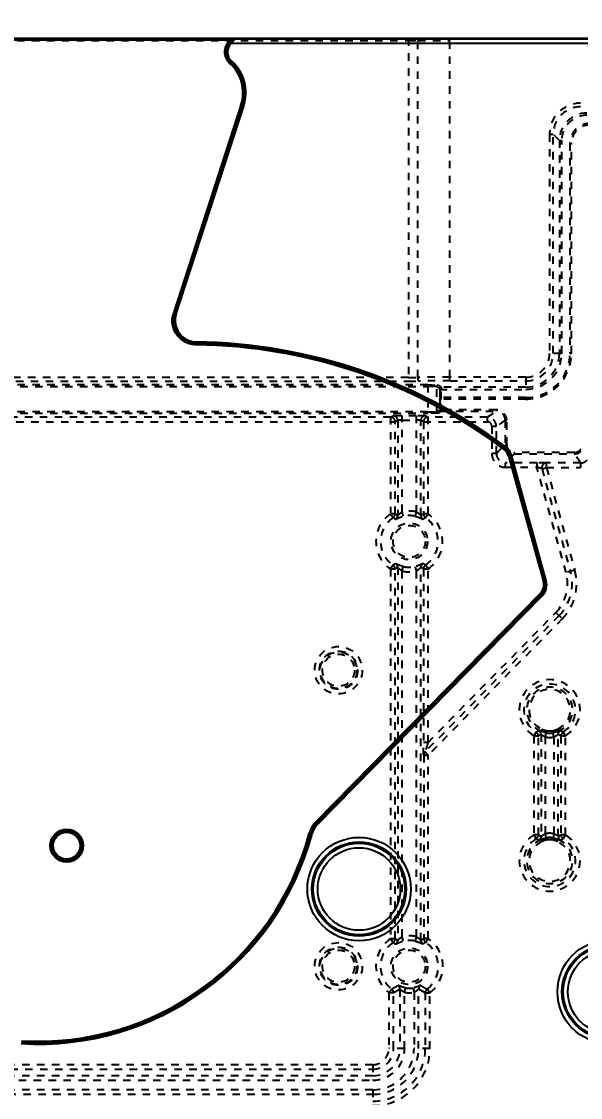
# Model space of a CAD drawing. Header units: millimetres. Extents: x -1265 to 1982, y -12197 to 1934.
# Drawn here: x 39.8 to 162.2, y 52 to 287.5 of the extents above; entities that cross this region are included whole.
import ezdxf

# ---------------------------------------------------------------- set-up
doc = ezdxf.new("R2010")
doc.units = ezdxf.units.MM
doc.header["$LTSCALE"] = 16.335
doc.header["$PDMODE"] = 3
doc.header["$PDSIZE"] = 0.3125
doc.linetypes.add('HIDDEN', pattern=[0.2, 0.1, -0.1])
doc.layers.get('0').update_dxf_attribs({"linetype": 'CONTINUOUS'})
doc.layers.get('Defpoints').update_dxf_attribs({"linetype": 'CONTINUOUS'})
doc.layers.add('DEFAULT_2', color=8, linetype='HIDDEN')
doc.styles.get("Standard").update_dxf_attribs({"font": 'txt', "width": 0.8})
doc.dimstyles.new('11', dxfattribs={"dimtxt": 8, "dimasz": 8, "dimexe": 0, "dimexo": 0, "dimgap": 0, "dimtad": 0, "dimdsep": 46, "dimtxsty": 'Standard', "dimcen": 0, "dimclrd": 4, "dimclre": 4, "dimclrt": 6, "dimazin": 0, "dimtp": 0.01, "dimtm": 0.01, "dimtfac": 1, "dimtofl": 0, "dimtmove": 0, "dimatfit": 3, "dimfxl": 0, "dimtolj": 1, "dimarcsym": 0})

# ---------------------------------------------------------------- blocks, each defined once
blk = doc.blocks.new('*D30')
at = {"color": 4, "lineweight": -2}
for p, q in [((-119.32, 272.03), (-119.32, 312.4)), ((-111.32, 312.4), (-23.03, 312.4)), ((292.68, 312.4), (-7.03, 312.4)), ((300.68, 239.95), (300.68, 312.4))]:
    blk.add_line(p, q, dxfattribs=at)
at = {"color": 4}
for points in [[(-111.32, 313.73), (-111.32, 311.06), (-119.32, 312.4)], [(292.68, 313.73), (292.68, 311.06), (300.68, 312.4)]]:
    blk.add_solid(points, dxfattribs=at)
at = {"layer": 'Defpoints', "color": 0}
for p in [(-119.32, 312.4), (-119.32, 272.03), (300.68, 239.95)]:
    blk.add_point(p, dxfattribs=at)
at = {"color": 6, "insert": (-15.03, 312.4), "char_height": 8, "attachment_point": 5}
blk.add_mtext('\\A1;420', dxfattribs=at)
blk = doc.blocks.new('*D91')
at = {"color": 4, "lineweight": -2}
for p, q in [((177.51, 267.5), (321.14, 267.5)), ((321.14, 259.5), (321.14, 178.35)), ((321.14, -109.45), (321.14, 146.35)), ((107.13, -117.45), (321.14, -117.45))]:
    blk.add_line(p, q, dxfattribs=at)
at = {"color": 4}
for points in [[(319.8, 259.5), (322.47, 259.5), (321.14, 267.5)], [(319.8, -109.45), (322.47, -109.45), (321.14, -117.45)]]:
    blk.add_solid(points, dxfattribs=at)
at = {"layer": 'Defpoints', "color": 0}
for p in [(177.51, 267.5), (321.14, 267.5), (107.13, -117.45)]:
    blk.add_point(p, dxfattribs=at)
at = {"color": 6, "insert": (321.14, 162.35), "char_height": 8, "attachment_point": 5, "rotation": 90}
blk.add_mtext('\\A1;384.95', dxfattribs=at)
blk = doc.blocks.new('*D92')
at = {"color": 4, "lineweight": -2}
for p, q in [((-114.64, 106.79), (-114.64, 300.34)), ((-106.64, 300.34), (19.43, 300.34)), ((287.99, 300.34), (48.23, 300.34)), ((295.99, 106.1), (295.99, 300.34))]:
    blk.add_line(p, q, dxfattribs=at)
at = {"color": 4}
for points in [[(-106.64, 301.67), (-106.64, 299.01), (-114.64, 300.34)], [(287.99, 301.67), (287.99, 299.01), (295.99, 300.34)]]:
    blk.add_solid(points, dxfattribs=at)
at = {"layer": 'Defpoints', "color": 0}
for p in [(-114.64, 300.34), (-114.64, 106.79), (295.99, 106.1)]:
    blk.add_point(p, dxfattribs=at)
at = {"color": 6, "insert": (33.83, 300.34), "char_height": 8, "attachment_point": 5}
blk.add_mtext('\\A1;410.63', dxfattribs=at)

msp = doc.modelspace()

# ---------------------------------------------------------------- linework, layer by layer
at = {"color": 7, "linetype": 'Continuous'}
for p, q in [((-112.325, 283.87), (293.68, 283.87)), ((-48.578, 283.765), (85.514, 283.765)), ((85.514, 283.465), (-48.578, 283.465)), ((85.655, 282.739), (85.443, 282.95)), ((85.514, 283.465), (85.514, 283.765)), ((293.548, 282.739), (85.655, 282.739)), ((86.705, 283.727), (86.689, 283.738)), ((86.781, 283.749), (86.781, 283.739)), ((86.781, 283.739), (293.548, 283.739)), ((85.345, 278.416), (85.77, 278.893)), ((87.829, 269.226), (73.032, 223.686)), ((88.114, 269.133), (73.317, 223.591)), ((73.37, 223.63), (88.151, 269.121)), ((73.656, 223.539), (88.436, 269.029)), ((88.436, 269.029), (87.829, 269.226)), ((73.031, 223.684), (73.317, 223.591)), ((73.317, 223.591), (73.37, 223.63)), ((73.37, 223.63), (73.655, 223.537)), ((78.011, 217.051), (78.007, 216.751)), ((78.011, 217.051), (78.062, 217.089)), ((78.066, 217.389), (78.062, 217.089)), ((145.428, 193.855), (145.811, 194.366)), ((147.03, 192.581), (146.415, 192.41)), ((146.415, 192.41), (154.038, 164.92)), ((146.703, 192.49), (154.327, 165)), ((154.371, 164.989), (146.741, 192.501)), ((154.66, 165.069), (147.03, 192.581)), ((154.038, 164.92), (154.327, 165)), ((154.327, 165), (154.371, 164.989)), ((154.371, 164.989), (154.66, 165.069)), ((153.363, 162.307), (104.108, 112.185)), ((153.577, 162.097), (104.325, 111.979)), ((104.353, 111.951), (153.62, 162.086)), ((104.57, 111.745), (153.834, 161.876)), ((153.577, 162.097), (153.363, 162.307)), ((153.577, 162.097), (153.62, 162.086)), ((153.834, 161.876), (153.62, 162.086)), ((104.108, 112.185), (104.57, 111.745)), ((103.059, 109.768), (102.77, 109.845)), ((103.095, 109.748), (103.059, 109.768)), ((103.384, 109.671), (103.095, 109.748))]:
    msp.add_line(p, q, dxfattribs=at)
for centre, radius in [((49.677, 107.12), 3.599), ((49.677, 107.12), 3.299), ((49.677, 107.12), 3.26), ((49.677, 107.12), 2.96), ((113.677, 97.62), 11.315), ((113.677, 97.62), 10.316), ((113.677, 97.62), 10.034), ((113.677, 97.62), 9.034), ((168.427, 75.12), 11.315), ((168.427, 75.12), 10.316), ((168.427, 75.12), 10.034), ((168.427, 75.12), 9.034)]:
    msp.add_circle(centre, radius, dxfattribs=at)
for centre, radius, start, end in [((87.535, 280.87), 3.29, 127.91989, 228.25018), ((87.535, 280.87), 2.99, 106.44773, 228.25018), ((87.535, 280.87), 2.951, 135.17584, 228.25018), ((87.535, 280.87), 2.651, 135.17584, 228.25018), ((87.656, 280.75), 3.121, 127.37734, 135.17067), ((85.512, 218.679), 65.086, 89.83512, 89.9981), ((85.484, 209.968), 73.798, 89.48772, 89.83348), ((86.79, 283.437), 0.301, 90.0938, 106.21655), ((79.545, 271.918), 8.71, 342, 48.25018), ((79.545, 271.918), 9.01, 342, 48.25018), ((79.545, 271.918), 9.049, 342, 48.25018), ((79.545, 271.918), 9.349, 342, 48.25018), ((78.066, 222.045), 4.994, 161.96179, 269.3733), ((78.121, 222.084), 4.996, 161.98034, 269.32935), ((78.12, 222.084), 4.695, 161.94599, 269.34335), ((76.677, 102.12), 114.638, 53.15001, 89.33509), ((76.677, 102.12), 114.938, 53.15001, 89.33509), ((76.677, 102.12), 114.977, 53.15001, 89.30968), ((76.677, 102.12), 115.277, 53.15001, 89.30968), ((143.803, 191.686), 2.71, 15.5, 53.15001), ((143.803, 191.686), 3.01, 15.5, 53.15001), ((143.803, 191.686), 3.049, 15.5, 53.15001), ((143.803, 191.686), 3.349, 15.5, 53.15001), ((151.438, 164.199), 2.698, 315.49641, 15.50359), ((151.439, 164.199), 2.998, 315.49476, 15.50524), ((151.483, 164.187), 2.997, 315.49223, 15.50777), ((151.483, 164.187), 3.297, 315.49198, 15.50802), ((107.921, 108.452), 4.997, 135.49988, 164.96959), ((107.921, 108.452), 4.697, 135.49965, 164.96977), ((43.398, 125.778), 62.111, 266.61856, 344.96947), ((43.398, 125.778), 61.811, 266.62229, 344.97388), ((43.398, 125.778), 61.772, 266.62229, 344.97388), ((43.398, 125.778), 61.472, 266.62602, 344.9783)]:
    msp.add_arc(centre, radius, start, end, dxfattribs=at)
for points, knots in [([(85.514, 283.465), (85.609, 283.494), (85.985, 283.602), (86.368, 283.694), (86.658, 283.734)], [0, 0, 0, 0, 0.2528651, 1, 1, 1, 1]), ([(86.012, 283.173), (85.98, 283.14), (85.852, 283.003), (85.736, 282.855), (85.655, 282.739)], [0, 0, 0, 0, 0.2438812, 1, 1, 1, 1]), ([(86.705, 283.727), (86.709, 283.724), (86.678, 283.717), (86.661, 283.707), (86.608, 283.69), (86.534, 283.661), (86.427, 283.619), (86.297, 283.56), (86.162, 283.491), (85.979, 283.386), (85.847, 283.296), (85.761, 283.23)], [0, 0, 0, 0, 0.0118469, 0.0454418, 0.0930229, 0.1488424, 0.2748124, 0.4103693, 0.5523809, 0.6986522, 1, 1, 1, 1]), ([(86.789, 283.739), (86.791, 283.737), (86.773, 283.729), (86.759, 283.719), (86.722, 283.701), (86.664, 283.669), (86.578, 283.622), (86.47, 283.554), (86.355, 283.475), (86.198, 283.352), (86.085, 283.247), (86.012, 283.173)], [0, 0, 0, 0, 0.0092219, 0.0358612, 0.0762248, 0.126209, 0.2448102, 0.3790234, 0.5235881, 0.6760852, 1, 1, 1, 1]), ([(86.781, 283.749), (86.775, 283.754), (86.744, 283.749), (86.692, 283.756), (86.616, 283.756), (86.498, 283.759), (86.339, 283.76), (86.21, 283.762), (86.144, 283.762)], [0, 0, 0, 0, 0.0373413, 0.1310856, 0.2554291, 0.3931231, 0.6886639, 1, 1, 1, 1]), ([(86.658, 283.734), (86.662, 283.735), (86.672, 283.736), (86.683, 283.739), (86.689, 283.738)], [0, 0, 0, 0, 0.3942606, 1, 1, 1, 1]), ([(78.007, 216.751), (77.595, 216.759), (76.768, 216.863), (75.217, 217.448), (73.602, 218.843), (72.798, 220.819), (72.742, 222.475), (72.907, 223.293), (73.032, 223.686)], [0, 0, 0, 0, 0.1253895, 0.2508449, 0.4999996, 0.7491553, 0.8746092, 1, 1, 1, 1]), ([(104.108, 112.185), (103.79, 111.862), (103.238, 111.13), (102.887, 110.283), (102.77, 109.845)], [0, 0, 0, 0, 0.4999994, 1, 1, 1, 1])]:
    msp.add_open_spline(points, degree=3, knots=knots, dxfattribs=at)
at = {"layer": 'DEFAULT_2', "color": 8, "linetype": 'HIDDEN'}
for p, q in [((124.498, 283.839), (-59.209, 283.839)), ((-59.209, 283.339), (124.498, 283.339)), ((124.498, 283.839), (124.498, 208.827)), ((126.472, 283.844), (131.204, 283.87)), ((126.576, 283.344), (133.548, 283.383)), ((126.576, 209.631), (126.576, 283.344)), ((133.548, 209.657), (133.548, 283.383)), ((155.391, 262.857), (155.391, 214.87)), ((155.391, 262.857), (156.191, 262.857)), ((156.191, 214.87), (156.191, 262.857)), ((157.548, 261.501), (156.191, 262.857)), ((157.548, 261.501), (157.548, 214.87)), ((157.548, 261.501), (158.047, 261.501)), ((158.047, 214.87), (158.047, 261.501)), ((159.861, 260.887), (159.861, 214.885)), ((159.861, 260.887), (160.161, 260.887)), ((160.161, 214.885), (160.161, 260.887)), ((160.177, 260.871), (160.161, 260.887)), ((158.047, 214.87), (155.391, 214.87)), ((160.161, 214.885), (159.861, 214.885)), ((160.161, 214.885), (160.177, 214.869)), ((124.498, 209.627), (11.612, 209.627)), ((133.548, 209.657), (126.576, 209.631)), ((150.178, 209.657), (133.548, 209.657)), ((150.177, 209.656), (150.177, 207)), ((128.729, 207.963), (-81.375, 207.963)), ((-81.375, 207.663), (128.729, 207.663)), ((12.412, 208.827), (124.498, 208.827)), ((133.632, 208.857), (126.742, 208.831)), ((128.729, 207.963), (128.729, 201.778)), ((130.728, 202.117), (130.728, 207.623)), ((131.364, 207.2), (130.728, 207.623)), ((131.028, 207.923), (131.663, 207.5)), ((150.177, 207.5), (131.663, 207.5)), ((133.632, 208.857), (150.177, 208.857)), ((131.369, 205.186), (131.337, 205.165)), ((131.337, 205.165), (131.337, 202.523)), ((131.369, 207), (131.369, 205.186)), ((131.369, 207), (150.177, 207)), ((150.163, 205.186), (131.369, 205.186)), ((131.669, 204.886), (131.669, 207)), ((150.163, 205.186), (150.163, 204.886)), ((131.637, 202.223), (131.637, 204.87)), ((150.178, 204.87), (131.637, 204.87)), ((131.669, 204.886), (131.645, 204.87)), ((150.163, 204.886), (150.179, 204.87)), ((120.572, 200.917), (-108.37, 200.917)), ((128.729, 202.078), (-81.375, 202.078)), ((-81.375, 201.778), (128.729, 201.778)), ((120.572, 200.917), (121.144, 201.203)), ((120.572, 200.917), (120.572, 179.747)), ((122.143, 200.203), (121.572, 199.917)), ((122.143, 200.203), (122.143, 179.436)), ((123.143, 180.193), (123.143, 201.237)), ((126.212, 201.237), (123.143, 201.237)), ((123.143, 200.237), (126.211, 200.237)), ((126.211, 201.237), (126.211, 180.193)), ((127.211, 179.436), (127.211, 200.203)), ((127.783, 199.917), (127.211, 200.203)), ((128.21, 201.203), (128.782, 200.917)), ((128.782, 179.747), (128.782, 200.917)), ((141.748, 200.917), (128.782, 200.917)), ((130.728, 202.117), (131.337, 202.523)), ((131.637, 202.223), (131.028, 201.817)), ((143.707, 202.523), (131.337, 202.523)), ((131.637, 202.223), (143.707, 202.223)), ((141.748, 200.917), (143.707, 202.223)), ((141.748, 200.917), (141.748, 199.917)), ((143.707, 202.523), (143.707, 202.223)), ((145.707, 200.224), (143.747, 198.918)), ((145.707, 200.224), (145.707, 194.899)), ((145.707, 200.224), (146.007, 200.224)), ((146.007, 194.899), (146.007, 200.224)), ((-108.37, 199.917), (121.572, 199.917)), ((121.572, 179.747), (121.572, 199.917)), ((127.783, 199.917), (127.783, 179.747)), ((127.783, 199.917), (141.748, 199.917)), ((142.748, 198.918), (142.748, 192.94)), ((142.748, 198.918), (143.747, 198.918)), ((143.747, 192.94), (143.747, 198.918)), ((143.747, 192.94), (145.707, 194.899)), ((146.007, 194.899), (145.707, 194.899)), ((147.706, 192.9), (147.706, 193.2)), ((160.825, 193.2), (147.706, 193.2)), ((160.825, 193.2), (160.825, 192.9)), ((143.747, 192.94), (142.748, 192.94)), ((147.706, 192.9), (145.746, 190.94)), ((145.746, 189.941), (145.746, 190.94)), ((152.624, 190.94), (145.746, 190.94)), ((147.706, 192.9), (160.825, 192.9)), ((152.624, 190.94), (152.624, 189.941)), ((154.689, 189.896), (154.689, 190.896)), ((162.161, 190.896), (154.689, 190.896)), ((162.161, 190.896), (160.825, 192.9)), ((162.161, 190.896), (162.161, 189.896)), ((145.747, 189.941), (152.624, 189.941)), ((159.019, 166.884), (152.624, 189.941)), ((153.736, 189.632), (154.689, 189.896)), ((153.736, 189.632), (159.971, 167.148)), ((154.689, 189.896), (160.924, 167.412)), ((154.689, 189.896), (162.161, 189.896)), ((120.572, 179.747), (121.135, 178.921)), ((121.572, 179.747), (120.572, 179.747)), ((121.572, 179.747), (122.143, 179.436)), ((123.373, 179.221), (123.143, 180.193)), ((126.211, 180.193), (125.981, 179.221)), ((127.211, 179.436), (127.783, 179.747)), ((128.782, 179.747), (127.783, 179.747)), ((128.219, 178.921), (128.782, 179.747)), ((121.669, 178.586), (121.135, 178.921)), ((128.22, 178.921), (127.685, 178.586)), ((121.135, 168.52), (120.572, 167.694)), ((120.572, 167.694), (120.572, 86.749)), ((120.572, 167.694), (121.572, 167.694)), ((121.135, 168.52), (121.669, 168.854)), ((122.143, 168.004), (121.572, 167.694)), ((121.572, 86.747), (121.572, 167.694)), ((122.143, 168.004), (122.143, 86.436)), ((123.143, 167.247), (123.373, 168.22)), ((123.143, 87.193), (123.143, 167.247)), ((125.981, 168.22), (126.211, 167.247)), ((126.211, 167.247), (126.211, 87.193)), ((127.211, 86.436), (127.211, 168.004)), ((127.783, 167.694), (127.211, 168.004)), ((127.685, 168.854), (128.22, 168.52)), ((127.783, 167.694), (127.783, 129.698)), ((127.783, 167.694), (128.782, 167.694)), ((128.782, 167.694), (128.219, 168.52)), ((128.782, 129.698), (128.782, 167.694)), ((160.924, 167.412), (159.019, 166.883)), ((128.782, 129.698), (156.767, 158.175)), ((156.767, 158.175), (158.177, 156.789)), ((157.472, 157.482), (128.136, 127.63)), ((158.177, 156.789), (128.841, 126.937)), ((152.475, 131.998), (151.954, 131.145)), ((153.808, 132.6), (153.63, 132.133)), ((154.535, 130.885), (154.743, 132.284)), ((156.304, 130.885), (156.096, 132.284)), ((157.209, 132.133), (157.031, 132.6)), ((158.885, 131.145), (158.364, 131.998)), ((128.782, 129.698), (127.783, 129.698)), ((151.954, 131.145), (151.954, 109.496)), ((151.954, 131.145), (152.953, 131.145)), ((153.535, 131.481), (152.953, 131.145)), ((152.953, 109.496), (152.953, 131.145)), ((153.535, 131.481), (153.535, 109.159)), ((154.535, 109.755), (154.535, 130.885)), ((156.304, 130.885), (156.304, 109.755)), ((157.304, 109.159), (157.304, 131.481)), ((157.886, 131.145), (157.304, 131.481)), ((157.886, 131.145), (158.885, 131.145)), ((157.886, 131.145), (157.886, 109.496)), ((158.885, 109.496), (158.885, 131.145)), ((128.841, 126.937), (128.136, 127.63)), ((127.842, 126.937), (127.842, 86.778)), ((127.842, 126.937), (128.841, 126.937)), ((128.841, 86.778), (128.841, 126.937)), ((152.953, 109.496), (151.954, 109.496)), ((151.954, 109.496), (152.475, 108.643)), ((152.953, 109.496), (153.535, 109.159)), ((153.63, 108.507), (153.808, 108.04)), ((154.743, 108.357), (154.535, 109.755)), ((156.304, 109.755), (156.096, 108.357)), ((157.031, 108.04), (157.209, 108.507)), ((157.304, 109.159), (157.886, 109.496)), ((158.885, 109.496), (157.886, 109.496)), ((158.364, 108.643), (158.885, 109.496)), ((123.373, 86.221), (123.143, 87.193)), ((126.211, 87.193), (125.981, 86.221)), ((121.572, 86.747), (120.572, 86.747)), ((120.572, 86.747), (121.135, 85.921)), ((121.669, 85.586), (121.135, 85.921)), ((121.572, 86.747), (122.143, 86.436)), ((127.211, 86.436), (127.842, 86.778)), ((128.841, 86.778), (127.842, 86.778)), ((128.275, 85.954), (128.841, 86.778)), ((120.834, 75.738), (120.224, 74.947)), ((121.223, 74.947), (122.643, 75.693)), ((122.643, 75.693), (122.643, 62.72)), ((123.643, 75.01), (123.821, 75.993)), ((125.533, 75.993), (125.711, 75.01)), ((128.19, 74.918), (126.711, 75.693)), ((126.711, 62.72), (126.711, 75.693)), ((129.19, 74.918), (128.576, 75.707)), ((120.224, 74.947), (121.223, 74.947)), ((120.224, 74.947), (120.224, 62.72)), ((121.223, 62.72), (121.223, 74.947)), ((123.643, 62.72), (123.643, 75.01)), ((125.711, 75.01), (125.711, 62.72)), ((128.19, 74.918), (129.19, 74.918)), ((128.19, 74.918), (128.19, 62.72)), ((129.19, 62.72), (129.19, 74.918)), ((123.643, 62.72), (120.224, 62.72)), ((129.19, 62.72), (125.711, 62.72)), ((116.677, 59.174), (17.716, 59.174)), ((116.677, 59.174), (116.677, 55.755)), ((116.677, 56.754), (-110.08, 56.754)), ((17.716, 58.174), (116.677, 58.174)), ((-111.113, 55.755), (116.677, 55.755)), ((116.677, 53.686), (-111.113, 53.686)), ((-110.08, 52.687), (116.677, 52.687)), ((116.677, 53.686), (116.677, 50.208))]:
    msp.add_line(p, q, dxfattribs=at)
for centre, radius in [((124.677, 173.72), 4.017), ((124.677, 173.72), 3.517), ((109.177, 145.52), 5.186), ((109.177, 145.52), 4.186), ((109.177, 145.52), 4.017), ((109.177, 145.52), 3.517), ((109.177, 80.72), 5.186), ((109.177, 80.72), 4.186), ((109.177, 80.72), 4.017), ((109.177, 80.72), 3.517), ((124.677, 80.72), 4.017), ((124.677, 80.72), 3.517)]:
    msp.add_circle(centre, radius, dxfattribs=at)
for centre, radius, start, end in [((124.501, 641.451), 357.612, 269.99946, 270.31584), ((124.512, 675.24), 391.902, 269.99782, 270.30171), ((162.19, 262.857), 6.799, 89.99815, 180.00185), ((162.189, 262.858), 5.998, 89.99322, 180.00678), ((163.547, 261.501), 5.999, 90.00197, 179.99803), ((163.546, 261.501), 5.499, 89.99449, 180.00552), ((164.161, 260.887), 4.299, 90.00032, 179.99968), ((150.163, 214.884), 9.998, 269.99725, 0.00275), ((150.164, 214.884), 9.698, 269.99404, 0.00596), ((150.177, 214.87), 7.87, 270, 360), ((150.177, 214.87), 7.37, 270, 360), ((150.177, 214.87), 6.014, 270, 360), ((150.177, 214.87), 5.214, 270.00527, 360), ((124.5, 732.87), 523.243, 269.99969, 270.2273), ((124.513, 811.623), 602.796, 269.998538, 270.21191), ((131.028, 207.623), 0.3, 90.03704, 179.97387), ((131.664, 207.2), 0.3, 90.03704, 179.97385), ((131.669, 205.186), 0.3, 180.00864, 269.98045), ((120.572, 199.917), 1, 0.01127, 89.96254), ((121.143, 200.202), 1, 0.02902, 89.9448), ((128.211, 200.202), 1, 90.0552, 179.97098), ((128.783, 199.917), 1, 90.03746, 179.98873), ((131.028, 202.117), 0.3, 180.02613, 269.96296), ((131.637, 202.523), 0.3, 180.00864, 269.98045), ((141.747, 198.917), 2, 0.01308, 89.98692), ((143.707, 200.224), 2.299, 0.00376, 90.01586), ((143.708, 200.224), 1.999, 359.99612, 90.01806), ((141.748, 198.918), 1, 0.00003, 90.01088), ((147.706, 194.899), 1.999, 180.00036, 269.99964), ((147.706, 194.899), 1.699, 179.98821, 270.01179), ((160.825, 194.899), 2, 270.00432, 0.00383), ((160.825, 194.899), 1.699, 270.00254, 0.01827), ((145.746, 192.939), 2.999, 179.99256, 270.00744), ((145.745, 192.938), 1.998, 179.96413, 270.03587), ((162.161, 192.895), 1.999, 269.98699, 0.03483), ((154.714, 189.892), 1.012, 180.00745, 194.88958), ((124.677, 173.72), 7.291, 124.26042, 235.73958), ((120.571, 179.748), 1.001, 304.26391, 359.91369), ((121.143, 179.437), 1.001, 301.76221, 359.95828), ((124.677, 173.72), 6.652, 76.66515, 103.33485), ((124.677, 173.72), 5.653, 76.66515, 103.33485), ((128.212, 179.437), 1.001, 180.04172, 238.23779), ((128.783, 179.748), 1.001, 180.08145, 235.73341), ((124.677, 173.72), 7.291, 304.26042, 55.73958), ((124.677, 173.72), 6.292, 124.26042, 235.73958), ((124.677, 173.72), 6.292, 304.26042, 55.73958), ((120.571, 167.693), 1.001, 0.08145, 55.73341), ((121.143, 168.004), 1.001, 0.04172, 58.23779), ((124.677, 173.72), 6.652, 256.66515, 283.33485), ((124.677, 173.72), 5.653, 256.66515, 283.33485), ((128.212, 168.004), 1.001, 121.76221, 179.95828), ((128.783, 167.693), 1.001, 124.26391, 179.91369), ((150.352, 164.479), 10.971, 315.497, 15.503), ((150.352, 164.479), 8.994, 315.49633, 15.50367), ((150.352, 164.479), 9.982, 315.49736, 15.50264), ((155.419, 136.82), 6.65, 301.40912, 238.59088), ((155.419, 136.82), 5.651, 301.40912, 238.59088), ((155.419, 136.82), 5.017, 290.89592, 249.10408), ((155.419, 136.82), 4.517, 290.89592, 249.10408), ((151.953, 131.143), 1.001, 0.10365, 58.59151), ((152.535, 131.48), 1.001, 0.04505, 61.58211), ((155.419, 136.82), 4.586, 261.52086, 278.47914), ((158.886, 131.143), 1.001, 121.41121, 179.89301), ((155.419, 136.82), 6.001, 261.52087, 278.47913), ((155.419, 136.82), 5.058, 261.52087, 278.47913), ((155.419, 103.82), 6.65, 121.40912, 58.59088), ((155.419, 103.82), 5.651, 121.40912, 58.59088), ((155.419, 103.82), 5.017, 110.89592, 69.10408), ((151.953, 109.498), 1.001, 301.41122, 359.89304), ((155.419, 103.82), 6.001, 81.52087, 98.47913), ((155.419, 103.82), 5.058, 81.52087, 98.47913), ((155.419, 103.82), 4.586, 81.52086, 98.47914), ((158.304, 109.16), 1.001, 180.04505, 241.58211), ((158.886, 109.498), 1.001, 180.10352, 238.59144), ((155.419, 103.82), 4.517, 110.89592, 69.10408), ((124.677, 80.72), 6.652, 76.66515, 103.33485), ((124.677, 80.72), 7.291, 124.24881, 232.35542), ((124.677, 80.72), 6.292, 124.26042, 232.35251), ((120.571, 86.748), 1.001, 304.26449, 359.91471), ((121.143, 86.437), 1.001, 301.76221, 359.95828), ((124.677, 80.72), 5.653, 76.66515, 103.33485), ((128.212, 86.437), 1.001, 180.04172, 238.23779), ((128.842, 86.78), 1.001, 180.09843, 235.49839), ((124.677, 80.72), 6.351, 307.87493, 55.49453), ((124.677, 80.72), 7.351, 307.8724, 55.49453), ((120.223, 74.939), 1.003, 0.46965, 52.58584), ((121.643, 75.693), 1.001, 0.04305, 58.85258), ((124.677, 80.72), 4.804, 259.7343, 280.2657), ((127.711, 75.693), 1.001, 121.14157, 181.1064), ((129.191, 74.909), 1.003, 127.62956, 179.52003), ((124.677, 80.72), 5.804, 259.7343, 280.2657), ((116.677, 62.72), 12.513, 270, 360), ((116.677, 62.72), 11.513, 270, 360), ((116.677, 62.72), 10.034, 270, 360), ((116.677, 62.72), 9.034, 270, 360), ((116.677, 62.72), 6.966, 270, 360), ((116.677, 62.72), 5.966, 270, 360), ((116.677, 62.72), 4.546, 270, 360), ((116.677, 62.72), 3.547, 270, 0)]:
    msp.add_arc(centre, radius, start, end, dxfattribs=at)
for centre, major_axis, ratio, start_param, end_param in [((131.143, 283.37), (2.405, 0.013), 0.2078557, -0.0011566, 1.5440317), ((164.178, 260.87), (-2.829, 2.829), 0.9996955, -0.7852619, 0.7852619), ((150.176, 214.872), (7.073, -7.073), 0.9996955, -0.7852652, 0.7852652)]:
    msp.add_ellipse(centre, major_axis=major_axis, ratio=ratio, start_param=start_param, end_param=end_param, dxfattribs=at)
for points, knots in [([(126.576, 283.344), (126.576, 283.407), (126.571, 283.523), (126.55, 283.68), (126.525, 283.781), (126.491, 283.842), (126.472, 283.844)], [0, 0, 0, 0, 0.3606136, 0.6717179, 0.8903183, 1, 1, 1, 1]), ([(164.161, 264.886), (163.64, 264.886), (162.592, 264.67), (161.257, 263.791), (160.377, 262.455), (160.161, 261.407), (160.161, 260.887)], [0, 0, 0, 0, 0.2501757, 0.4999999, 0.7498237, 1, 1, 1, 1]), ([(126.742, 208.831), (126.713, 208.833), (126.659, 208.93), (126.616, 209.093), (126.585, 209.347), (126.576, 209.533), (126.576, 209.631)], [0, 0, 0, 0, 0.105391, 0.3256508, 0.6486457, 1, 1, 1, 1]), ([(133.632, 208.857), (133.624, 208.858), (133.611, 208.884), (133.598, 208.928), (133.584, 209.004), (133.567, 209.147), (133.552, 209.368), (133.548, 209.556), (133.548, 209.657)], [0, 0, 0, 0, 0.0295536, 0.0904548, 0.1837646, 0.307135, 0.6262436, 1, 1, 1, 1]), ([(128.729, 207.963), (129.018, 207.963), (129.438, 207.961), (129.972, 207.956), (130.314, 207.952), (130.597, 207.946), (130.791, 207.941), (130.908, 207.935), (130.967, 207.932), (131.004, 207.927), (131.023, 207.927), (131.028, 207.923)], [0, 0, 0, 0, 0.3766509, 0.547456, 0.6977706, 0.8221665, 0.9161854, 0.9505494, 0.9760851, 0.9926094, 1, 1, 1, 1]), ([(130.728, 207.623), (130.724, 207.627), (130.707, 207.628), (130.674, 207.632), (130.622, 207.635), (130.52, 207.641), (130.352, 207.646), (130.107, 207.652), (129.81, 207.656), (129.345, 207.661), (128.98, 207.663), (128.729, 207.663)], [0, 0, 0, 0, 0.0076099, 0.0244992, 0.0503952, 0.0849452, 0.1785409, 0.3023284, 0.4527098, 0.6235933, 1, 1, 1, 1]), ([(131.663, 207.5), (131.665, 207.497), (131.663, 207.482), (131.667, 207.454), (131.666, 207.407), (131.668, 207.318), (131.668, 207.18), (131.669, 207.063), (131.669, 207)], [0, 0, 0, 0, 0.022428, 0.0813331, 0.1745837, 0.2989889, 0.6218242, 1, 1, 1, 1]), ([(131.637, 204.87), (131.554, 204.87), (131.398, 204.945), (131.339, 205.098), (131.337, 205.165)], [0, 0, 0, 0, 0.5540815, 1, 1, 1, 1]), ([(131.369, 207), (131.369, 207.025), (131.368, 207.071), (131.368, 207.125), (131.366, 207.161), (131.366, 207.181), (131.364, 207.192), (131.365, 207.199), (131.364, 207.2)], [0, 0, 0, 0, 0.373134, 0.6902543, 0.8155559, 0.9121574, 0.9751917, 1, 1, 1, 1]), ([(123.143, 201.237), (122.893, 201.237), (122.53, 201.235), (122.067, 201.231), (121.77, 201.228), (121.525, 201.222), (121.337, 201.219), (121.219, 201.208), (121.159, 201.21), (121.144, 201.203)], [0, 0, 0, 0, 0.374726, 0.544877, 0.6948788, 0.8193447, 0.9138681, 0.9747284, 1, 1, 1, 1]), ([(123.143, 200.237), (123.018, 200.237), (122.836, 200.236), (122.605, 200.231), (122.457, 200.228), (122.335, 200.222), (122.24, 200.219), (122.183, 200.209), (122.15, 200.209), (122.143, 200.203)], [0, 0, 0, 0, 0.3741479, 0.5442091, 0.6941328, 0.8179355, 0.9120663, 0.973622, 1, 1, 1, 1]), ([(127.211, 200.203), (127.205, 200.209), (127.172, 200.209), (127.114, 200.219), (127.02, 200.222), (126.898, 200.228), (126.749, 200.231), (126.518, 200.236), (126.336, 200.237), (126.211, 200.237)], [0, 0, 0, 0, 0.026378, 0.0879337, 0.1820645, 0.3058672, 0.4557909, 0.6258521, 1, 1, 1, 1]), ([(128.21, 201.203), (128.195, 201.21), (128.135, 201.208), (128.017, 201.219), (127.829, 201.222), (127.584, 201.228), (127.288, 201.231), (126.825, 201.235), (126.461, 201.237), (126.212, 201.237)], [0, 0, 0, 0, 0.0252719, 0.0861322, 0.1806551, 0.30512, 0.4551204, 0.6252714, 1, 1, 1, 1]), ([(128.729, 202.078), (128.98, 202.078), (129.345, 202.079), (129.81, 202.084), (130.107, 202.089), (130.352, 202.094), (130.52, 202.1), (130.622, 202.105), (130.674, 202.108), (130.707, 202.113), (130.724, 202.114), (130.728, 202.117)], [0, 0, 0, 0, 0.3764067, 0.5472902, 0.6976716, 0.8214591, 0.9150548, 0.9496048, 0.9755008, 0.9923901, 1, 1, 1, 1]), ([(131.028, 201.817), (131.023, 201.814), (131.004, 201.813), (130.967, 201.808), (130.908, 201.805), (130.791, 201.8), (130.597, 201.795), (130.314, 201.789), (129.972, 201.784), (129.438, 201.779), (129.018, 201.778), (128.729, 201.778)], [0, 0, 0, 0, 0.0073907, 0.0239155, 0.0494518, 0.0838163, 0.1778357, 0.3022316, 0.4525457, 0.6233502, 1, 1, 1, 1]), ([(154.689, 190.896), (154.607, 190.909), (154.366, 190.915), (153.916, 190.931), (153.31, 190.938), (152.862, 190.94), (152.624, 190.94)], [0, 0, 0, 0, 0.1199958, 0.3488621, 0.6547261, 1, 1, 1, 1]), ([(154.688, 190.896), (154.442, 190.895), (154.042, 190.731), (153.763, 190.29), (153.702, 190.023), (153.702, 189.892)], [0, 0, 0, 0, 0.4796164, 0.7443194, 1, 1, 1, 1]), ([(153.736, 189.632), (153.693, 189.654), (153.56, 189.693), (153.318, 189.766), (152.992, 189.85), (152.752, 189.91), (152.624, 189.941)], [0, 0, 0, 0, 0.1257501, 0.3560367, 0.6598308, 1, 1, 1, 1]), ([(121.67, 178.586), (121.673, 178.584), (121.689, 178.589), (121.714, 178.597), (121.756, 178.616), (121.838, 178.654), (121.972, 178.719), (122.171, 178.811), (122.416, 178.917), (122.705, 179.027), (123.028, 179.132), (123.256, 179.193), (123.373, 179.221)], [0, 0, 0, 0, 0.0071692, 0.0229552, 0.0475086, 0.0806797, 0.171784, 0.293068, 0.4410121, 0.6119422, 0.8014315, 1, 1, 1, 1]), ([(122.143, 179.436), (122.145, 179.434), (122.158, 179.443), (122.172, 179.455), (122.199, 179.482), (122.249, 179.531), (122.332, 179.612), (122.452, 179.723), (122.598, 179.846), (122.764, 179.971), (122.946, 180.091), (123.076, 180.162), (123.143, 180.193)], [0, 0, 0, 0, 0.0068021, 0.0247653, 0.0535573, 0.0922923, 0.1958282, 0.3278832, 0.4811846, 0.6486626, 0.8236193, 1, 1, 1, 1]), ([(125.981, 179.221), (126.098, 179.193), (126.326, 179.132), (126.649, 179.027), (126.937, 178.917), (127.183, 178.812), (127.382, 178.719), (127.516, 178.654), (127.598, 178.616), (127.64, 178.598), (127.666, 178.589), (127.681, 178.584), (127.685, 178.586)], [0, 0, 0, 0, 0.1985229, 0.3877624, 0.5585894, 0.7065936, 0.8279635, 0.9191228, 0.9523397, 0.9769621, 0.9928092, 1, 1, 1, 1]), ([(126.211, 180.193), (126.278, 180.162), (126.408, 180.091), (126.591, 179.971), (126.757, 179.846), (126.902, 179.723), (127.022, 179.612), (127.105, 179.531), (127.155, 179.482), (127.183, 179.455), (127.197, 179.443), (127.209, 179.434), (127.211, 179.436)], [0, 0, 0, 0, 0.1763807, 0.3513374, 0.5188154, 0.6721168, 0.8041718, 0.9077077, 0.9464427, 0.9752347, 0.9931979, 1, 1, 1, 1]), ([(123.373, 168.22), (123.256, 168.248), (123.028, 168.309), (122.705, 168.413), (122.417, 168.524), (122.171, 168.629), (121.973, 168.721), (121.838, 168.787), (121.756, 168.825), (121.714, 168.843), (121.689, 168.852), (121.673, 168.857), (121.67, 168.855)], [0, 0, 0, 0, 0.1985229, 0.3877624, 0.5585894, 0.7065936, 0.8279635, 0.9191228, 0.9523397, 0.9769621, 0.9928092, 1, 1, 1, 1]), ([(123.143, 167.247), (123.076, 167.279), (122.946, 167.35), (122.764, 167.47), (122.598, 167.595), (122.452, 167.718), (122.332, 167.829), (122.249, 167.91), (122.199, 167.959), (122.172, 167.986), (122.158, 167.998), (122.145, 168.007), (122.143, 168.004)], [0, 0, 0, 0, 0.1763807, 0.3513374, 0.5188154, 0.6721168, 0.8041718, 0.9077077, 0.9464427, 0.9752347, 0.9931979, 1, 1, 1, 1]), ([(127.685, 168.855), (127.681, 168.857), (127.666, 168.852), (127.64, 168.843), (127.598, 168.825), (127.517, 168.787), (127.382, 168.722), (127.184, 168.629), (126.938, 168.524), (126.649, 168.414), (126.326, 168.309), (126.098, 168.248), (125.981, 168.22)], [0, 0, 0, 0, 0.0071692, 0.0229552, 0.0475086, 0.0806797, 0.171784, 0.293068, 0.4410121, 0.6119422, 0.8014315, 1, 1, 1, 1]), ([(127.211, 168.004), (127.209, 168.007), (127.197, 167.998), (127.183, 167.986), (127.155, 167.959), (127.105, 167.91), (127.022, 167.829), (126.902, 167.718), (126.757, 167.595), (126.591, 167.47), (126.408, 167.35), (126.278, 167.279), (126.211, 167.247)], [0, 0, 0, 0, 0.0068021, 0.0247653, 0.0535573, 0.0922923, 0.1958282, 0.3278832, 0.4811846, 0.6486626, 0.8236193, 1, 1, 1, 1]), ([(153.63, 132.133), (153.544, 132.163), (153.394, 132.219), (153.222, 132.288), (153.118, 132.329), (153.066, 132.349), (153.034, 132.358), (153.015, 132.364), (153.011, 132.361)], [0, 0, 0, 0, 0.4155207, 0.7265887, 0.8395773, 0.9229424, 0.9762109, 1, 1, 1, 1]), ([(154.674, 131.818), (154.577, 131.832), (154.22, 131.906), (153.879, 132.04), (153.63, 132.133)], [0, 0, 0, 0, 0.2684525, 1, 1, 1, 1]), ([(153.808, 132.6), (153.96, 132.537), (154.265, 132.412), (154.58, 132.309), (154.743, 132.284)], [0, 0, 0, 0, 0.5003776, 1, 1, 1, 1]), ([(156.096, 132.284), (156.258, 132.309), (156.574, 132.412), (156.878, 132.537), (157.031, 132.6)], [0, 0, 0, 0, 0.4996225, 1, 1, 1, 1]), ([(157.209, 132.133), (157.13, 132.104), (156.792, 131.973), (156.442, 131.859), (156.165, 131.818)], [0, 0, 0, 0, 0.2297357, 1, 1, 1, 1]), ([(157.828, 132.361), (157.824, 132.364), (157.805, 132.358), (157.773, 132.349), (157.72, 132.329), (157.617, 132.288), (157.445, 132.219), (157.295, 132.163), (157.209, 132.133)], [0, 0, 0, 0, 0.0237858, 0.077046, 0.1604041, 0.2733849, 0.5844657, 1, 1, 1, 1]), ([(157.304, 131.509), (157.309, 131.679), (157.41, 132.027), (157.674, 132.277), (157.828, 132.361)], [0, 0, 0, 0, 0.4927569, 1, 1, 1, 1]), ([(127.842, 126.937), (127.833, 126.983), (127.825, 127.113), (127.813, 127.348), (127.804, 127.659), (127.793, 128.161), (127.785, 128.846), (127.783, 129.409), (127.783, 129.698)], [0, 0, 0, 0, 0.0510893, 0.1401194, 0.2558684, 0.389255, 0.685885, 1, 1, 1, 1]), ([(128.782, 129.698), (128.711, 129.485), (128.575, 129.07), (128.412, 128.562), (128.294, 128.186), (128.221, 127.948), (128.17, 127.767), (128.142, 127.667), (128.136, 127.63)], [0, 0, 0, 0, 0.3104744, 0.6046166, 0.7389399, 0.8565577, 0.9482079, 1, 1, 1, 1]), ([(154.535, 130.885), (154.401, 130.925), (154.212, 131.01), (153.984, 131.145), (153.839, 131.245), (153.72, 131.337), (153.638, 131.404), (153.589, 131.445), (153.562, 131.467), (153.549, 131.477), (153.537, 131.483), (153.535, 131.481)], [0, 0, 0, 0, 0.3566505, 0.525398, 0.6786145, 0.8090186, 0.9101949, 0.9478176, 0.9757137, 0.9931367, 1, 1, 1, 1]), ([(157.304, 131.481), (157.302, 131.483), (157.29, 131.477), (157.276, 131.467), (157.25, 131.445), (157.201, 131.404), (157.119, 131.337), (157, 131.245), (156.854, 131.145), (156.627, 131.01), (156.438, 130.925), (156.304, 130.885)], [0, 0, 0, 0, 0.0068633, 0.0242863, 0.0521824, 0.0898051, 0.1909814, 0.3213855, 0.474602, 0.6433495, 1, 1, 1, 1]), ([(128.136, 127.63), (128.093, 127.588), (127.931, 127.391), (127.843, 127.131), (127.842, 126.937)], [0, 0, 0, 0, 0.2381451, 1, 1, 1, 1]), ([(153.535, 109.132), (153.53, 108.962), (153.429, 108.613), (153.165, 108.363), (153.011, 108.28)], [0, 0, 0, 0, 0.4927569, 1, 1, 1, 1]), ([(153.011, 108.28), (153.015, 108.277), (153.034, 108.283), (153.066, 108.291), (153.118, 108.312), (153.222, 108.353), (153.394, 108.422), (153.544, 108.477), (153.63, 108.507)], [0, 0, 0, 0, 0.0237858, 0.077046, 0.1604041, 0.2733849, 0.5844657, 1, 1, 1, 1]), ([(153.535, 109.159), (153.537, 109.157), (153.549, 109.164), (153.562, 109.174), (153.589, 109.195), (153.638, 109.236), (153.72, 109.304), (153.839, 109.395), (153.984, 109.495), (154.212, 109.631), (154.401, 109.716), (154.535, 109.755)], [0, 0, 0, 0, 0.0068633, 0.0242863, 0.0521824, 0.0898051, 0.1909814, 0.3213855, 0.474602, 0.6433495, 1, 1, 1, 1]), ([(153.63, 108.507), (153.708, 108.536), (154.047, 108.667), (154.397, 108.782), (154.674, 108.823)], [0, 0, 0, 0, 0.2297357, 1, 1, 1, 1]), ([(154.743, 108.357), (154.58, 108.332), (154.265, 108.228), (153.96, 108.104), (153.808, 108.04)], [0, 0, 0, 0, 0.4996225, 1, 1, 1, 1]), ([(157.031, 108.04), (156.878, 108.104), (156.574, 108.228), (156.258, 108.332), (156.096, 108.357)], [0, 0, 0, 0, 0.5003776, 1, 1, 1, 1]), ([(156.165, 108.823), (156.262, 108.808), (156.619, 108.735), (156.959, 108.6), (157.209, 108.507)], [0, 0, 0, 0, 0.2684525, 1, 1, 1, 1]), ([(156.304, 109.755), (156.438, 109.716), (156.627, 109.631), (156.854, 109.495), (157, 109.395), (157.119, 109.304), (157.201, 109.236), (157.25, 109.195), (157.276, 109.174), (157.29, 109.164), (157.302, 109.157), (157.304, 109.159)], [0, 0, 0, 0, 0.3566505, 0.525398, 0.6786145, 0.8090186, 0.9101949, 0.9478176, 0.9757137, 0.9931367, 1, 1, 1, 1]), ([(157.209, 108.507), (157.295, 108.477), (157.445, 108.422), (157.617, 108.353), (157.72, 108.312), (157.773, 108.291), (157.805, 108.283), (157.824, 108.277), (157.828, 108.28)], [0, 0, 0, 0, 0.4155207, 0.7265887, 0.8395773, 0.9229424, 0.9762109, 1, 1, 1, 1]), ([(122.143, 86.436), (122.145, 86.434), (122.158, 86.443), (122.172, 86.455), (122.199, 86.482), (122.249, 86.531), (122.332, 86.612), (122.452, 86.723), (122.598, 86.846), (122.764, 86.971), (122.946, 87.091), (123.076, 87.162), (123.143, 87.193)], [0, 0, 0, 0, 0.0068021, 0.0247653, 0.0535573, 0.0922923, 0.1958282, 0.3278832, 0.4811846, 0.6486626, 0.8236193, 1, 1, 1, 1]), ([(126.211, 87.193), (126.278, 87.162), (126.408, 87.091), (126.591, 86.971), (126.757, 86.846), (126.902, 86.723), (127.022, 86.612), (127.105, 86.531), (127.155, 86.482), (127.183, 86.455), (127.197, 86.443), (127.209, 86.434), (127.211, 86.436)], [0, 0, 0, 0, 0.1763807, 0.3513374, 0.5188154, 0.6721168, 0.8041718, 0.9077077, 0.9464427, 0.9752347, 0.9931979, 1, 1, 1, 1]), ([(121.67, 85.586), (121.673, 85.584), (121.689, 85.589), (121.714, 85.597), (121.756, 85.616), (121.838, 85.654), (121.972, 85.719), (122.171, 85.811), (122.416, 85.917), (122.705, 86.027), (123.028, 86.132), (123.256, 86.193), (123.373, 86.221)], [0, 0, 0, 0, 0.0071692, 0.0229552, 0.0475086, 0.0806797, 0.171784, 0.293068, 0.4410121, 0.6119422, 0.8014315, 1, 1, 1, 1]), ([(125.981, 86.221), (126.098, 86.193), (126.326, 86.132), (126.649, 86.027), (126.937, 85.917), (127.183, 85.812), (127.382, 85.719), (127.516, 85.654), (127.598, 85.616), (127.64, 85.598), (127.666, 85.589), (127.681, 85.584), (127.685, 85.586)], [0, 0, 0, 0, 0.1985229, 0.3877624, 0.5585894, 0.7065936, 0.8279635, 0.9191228, 0.9523397, 0.9769621, 0.9928092, 1, 1, 1, 1]), ([(120.832, 75.735), (121.058, 75.869), (121.507, 76.128), (121.943, 76.409), (122.159, 76.548)], [0, 0, 0, 0, 0.5047063, 1, 1, 1, 1]), ([(123.821, 75.993), (123.704, 76.014), (123.479, 76.063), (123.16, 76.153), (122.878, 76.25), (122.639, 76.345), (122.449, 76.429), (122.32, 76.488), (122.243, 76.523), (122.203, 76.54), (122.179, 76.547), (122.164, 76.551), (122.16, 76.549)], [0, 0, 0, 0, 0.2024858, 0.3934607, 0.5649769, 0.712176, 0.8318057, 0.9210913, 0.9535578, 0.9775507, 0.9929279, 1, 1, 1, 1]), ([(123.643, 75.01), (123.575, 75.034), (123.444, 75.092), (123.26, 75.197), (123.093, 75.311), (122.948, 75.424), (122.829, 75.527), (122.747, 75.604), (122.698, 75.651), (122.671, 75.676), (122.657, 75.687), (122.645, 75.695), (122.643, 75.693)], [0, 0, 0, 0, 0.1768765, 0.3521301, 0.5198917, 0.6733082, 0.8050906, 0.9081797, 0.9467051, 0.9753286, 0.9931873, 1, 1, 1, 1]), ([(127.194, 76.549), (127.19, 76.551), (127.176, 76.547), (127.151, 76.54), (127.112, 76.523), (127.034, 76.489), (126.906, 76.429), (126.715, 76.345), (126.477, 76.25), (126.195, 76.152), (125.876, 76.063), (125.65, 76.014), (125.533, 75.993)], [0, 0, 0, 0, 0.0070773, 0.0224742, 0.046401, 0.0787555, 0.1679294, 0.2874526, 0.4344801, 0.6058777, 0.7977406, 1, 1, 1, 1]), ([(126.711, 75.693), (126.709, 75.695), (126.697, 75.687), (126.683, 75.676), (126.657, 75.651), (126.607, 75.604), (126.526, 75.527), (126.407, 75.424), (126.261, 75.311), (126.094, 75.197), (125.91, 75.092), (125.779, 75.034), (125.711, 75.01)], [0, 0, 0, 0, 0.0068127, 0.0246714, 0.0532949, 0.0918203, 0.1949094, 0.3266918, 0.4801083, 0.6478699, 0.8231235, 1, 1, 1, 1]), ([(127.195, 76.547), (127.42, 76.403), (127.875, 76.111), (128.343, 75.842), (128.578, 75.704)], [0, 0, 0, 0, 0.4951572, 1, 1, 1, 1])]:
    msp.add_open_spline(points, degree=3, knots=knots, dxfattribs=at)
for points in [[(152.474, 131.997), (152.653, 132.118), (152.832, 132.239), (153.011, 132.36)], [(157.828, 132.36), (158.007, 132.239), (158.186, 132.118), (158.365, 131.997)], [(153.011, 108.28), (152.832, 108.401), (152.653, 108.522), (152.474, 108.644)], [(158.365, 108.644), (158.186, 108.522), (158.007, 108.401), (157.828, 108.28)], [(128.275, 85.955), (128.079, 85.832), (127.882, 85.709), (127.685, 85.586)]]:
    msp.add_open_spline(points, degree=3, dxfattribs=at)

# ---------------------------------------------------------------- dimensions: what is measured, and where the dimension line sits
for base, p1, p2, picture, middle in [((-119.323, 312.396), (300.677, 239.948), (-119.323, 272.034), '*D30', (-15.032, 312.396)), ((-114.639, 300.339), (295.993, 106.101), (-114.639, 106.794), '*D92', (33.835, 300.339))]:
    dim = msp.add_linear_dim(base=base, p1=p1, p2=p2, dimstyle='11')
    dim.commit()
    dim.dimension.update_dxf_attribs({"geometry": picture, "text_midpoint": middle, "dimtype": 160})
dim = msp.add_linear_dim(base=(321.1378, 267.4999), p1=(107.1313, -117.4455), p2=(177.5085, 267.4999), angle=90, dimstyle='11')
dim.commit()
dim.dimension.update_dxf_attribs({"geometry": '*D91', "text_midpoint": (321.1378, 162.3454), "dimtype": 160})

doc.saveas('drawing.dxf')
